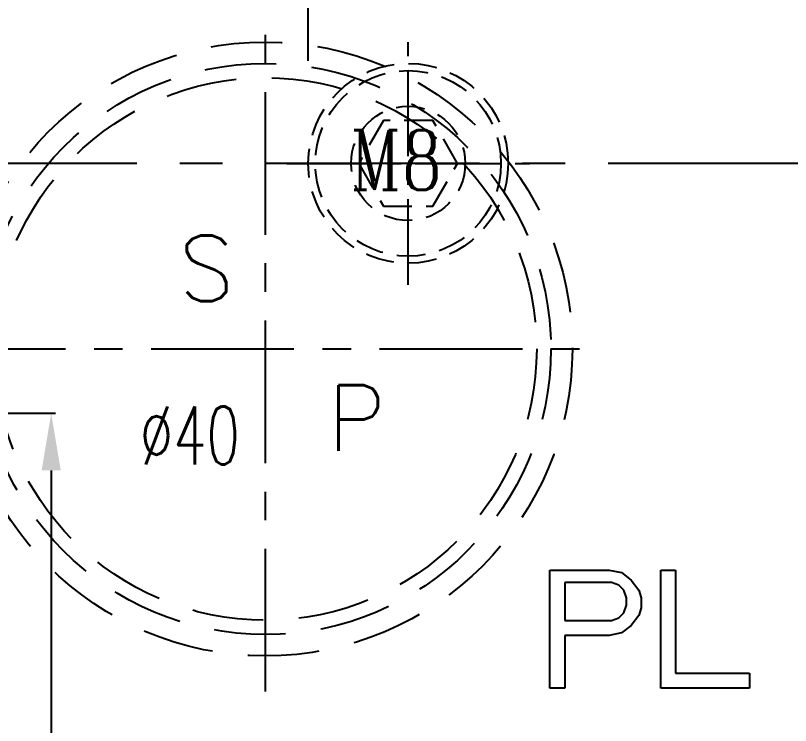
# Model space of a CAD drawing. Header units: millimetres. Extents: x 35888 to 37096, y -21952 to -21097.
# Drawn here: x 36504.4 to 36558.7, y -21386.7 to -21337 of the extents above; entities that cross this region are included whole.
import ezdxf

# ---------------------------------------------------------------- set-up
doc = ezdxf.new("R2010")
doc.units = ezdxf.units.MM
doc.header["$LTSCALE"] = 8
for name, pattern in [('CENTER', [2, 1.25, -0.25, 0.25, -0.25]), ('CENTER2', [1.125, 0.75, -0.125, 0.125, -0.125]), ('HIDDEN', [0.375, 0.25, -0.125])]:
    doc.linetypes.add(name, pattern=pattern)
doc.layers.get('DEFPOINTS').update_dxf_attribs({"color": 6})
for name, color, linetype in [('Cav-cor', 30, 'Continuous'), ('CL', 1, 'Continuous'), ('DEFAULT_1', 7, 'CENTER'), ('SCREW', 52, 'HIDDEN'), ('SP', 3, 'Continuous')]:
    doc.layers.add(name, color=color, linetype=linetype)
doc.layers.add('dim', color=3, linetype='Continuous', lineweight=15)
doc.styles.add('ROMANC', font='RomanC.ttf', dxfattribs={"width": 0.8, "height": 7})
doc.styles.get("Standard").update_dxf_attribs({"font": 'txt.shx', "width": 0.67, "bigfont": 'chineset.shx'})
doc.dimstyles.new('ISO-25', dxfattribs={"dimtxt": 5.5, "dimasz": 4, "dimexe": 0.3, "dimexo": 0.3, "dimtad": 0, "dimzin": 1, "dimdsep": 46, "dimtxsty": 'Standard', "dimcen": 0, "dimclrd": 3, "dimclre": 3, "dimclrt": 7, "dimazin": 0, "dimtfac": 1, "dimtofl": 0, "dimtmove": 0, "dimatfit": 0, "dimfxl": 0, "dimarcsym": 0})

# ---------------------------------------------------------------- blocks, each defined once
blk = doc.blocks.new('20160824.190002')
at = {"layer": 'SCREW', "linetype": 'CENTER2'}
for p, q in [((0, -8.5), (0, 8.5)), ((-8.5, 0), (8.5, 0))]:
    blk.add_line(p, q, dxfattribs=at)
at = {"layer": 'SCREW'}
blk.add_lwpolyline([(-1.732, 3), (-3.464, 0), (-1.732, -3), (1.732, -3), (3.464, 0), (1.732, 3)], close=True, dxfattribs=at)
for radius in [7, 6.5, 4]:
    blk.add_circle((0, 0), radius, dxfattribs=at)
at = {"layer": 'dim', "style": 'ROMANC', "width": 0.8}
blk.add_text('M8', height=4.1865, dxfattribs=at).set_placement((-4.071, -1.858))
blk = doc.blocks.new('20160827.105305')
at = {"color": 8, "linetype": 'HIDDEN', "ltscale": 2.5}
blk.add_circle((0, 0), 21.5, dxfattribs=at)
at = {"layer": 'SP', "linetype": 'CENTER'}
for p, q in [((0, -24), (0, 24)), ((-24, 0), (24, 0))]:
    blk.add_line(p, q, dxfattribs=at)
at = {"layer": 'SP', "linetype": 'HIDDEN', "ltscale": 2.5}
for radius in [20, 19]:
    blk.add_circle((0, 0), radius, dxfattribs=at)
at = {"layer": 'dim', "insert": (-5.289, -6.05), "char_height": 4.0633, "attachment_point": 5}
blk.add_mtext('Ø40', dxfattribs=at)
at = {"layer": 'SP'}
for s, p in [('S', (-6.081, 3.359)), ('P', (4.334, -7.124))]:
    blk.add_text(s, height=4.582, dxfattribs=at).set_placement(p)
blk = doc.blocks.new('*D29454')
at = {"layer": 'DEFPOINTS', "color": 0}
for p in [(36501.945, -21364.87), (36506.945, -21364.87), (36502.945, -21494.87)]:
    blk.add_point(p, dxfattribs=at)
at = {"layer": 'dim', "color": 3, "lineweight": -2}
for p, q in [((36502.245, -21364.87), (36507.245, -21364.87)), ((36506.945, -21368.87), (36506.945, -21417.653)), ((36506.945, -21490.87), (36506.945, -21434.257)), ((36503.245, -21494.87), (36507.245, -21494.87))]:
    blk.add_line(p, q, dxfattribs=at)
at = {"layer": 'dim', "color": 3}
for points in [[(36507.612, -21368.87), (36506.279, -21368.87), (36506.945, -21364.87)], [(36506.279, -21490.87), (36507.612, -21490.87), (36506.945, -21494.87)]]:
    blk.add_solid(points, dxfattribs=at)
at = {"layer": 'dim', "color": 7, "insert": (36506.945, -21425.955), "char_height": 5.5, "attachment_point": 5, "rotation": 90}
blk.add_mtext('130.00', dxfattribs=at)

msp = doc.modelspace()

# ---------------------------------------------------------------- linework, layer by layer
at = {"layer": 'Cav-cor', "color": 1}
for p, q in [((36541.877, -21375.855), (36546.018, -21375.855)), ((36541.877, -21384.138), (36541.877, -21375.855)), ((36546.018, -21375.855), (36546.881, -21376.031)), ((36546.881, -21376.031), (36547.571, -21376.56)), ((36549.642, -21375.855), (36550.677, -21375.855)), ((36549.642, -21384.138), (36549.642, -21375.855)), ((36550.677, -21375.855), (36550.677, -21383.081)), ((36546.191, -21376.736), (36542.912, -21376.736)), ((36542.912, -21376.736), (36542.912, -21379.38)), ((36546.708, -21376.913), (36546.191, -21376.736)), ((36547.571, -21376.56), (36548.089, -21377.265)), ((36547.054, -21377.265), (36546.708, -21376.913)), ((36547.226, -21377.794), (36547.054, -21377.265)), ((36548.089, -21377.265), (36548.262, -21377.794)), ((36547.226, -21378.323), (36547.226, -21377.794)), ((36548.262, -21377.794), (36548.262, -21378.499)), ((36547.054, -21378.851), (36547.226, -21378.323)), ((36546.708, -21379.204), (36547.054, -21378.851)), ((36548.262, -21378.499), (36548.089, -21379.028)), ((36542.912, -21379.38), (36546.191, -21379.38)), ((36546.191, -21379.38), (36546.708, -21379.204)), ((36548.089, -21379.028), (36547.571, -21379.732)), ((36547.571, -21379.732), (36546.881, -21380.261)), ((36546.018, -21380.437), (36542.912, -21380.437)), ((36542.912, -21380.437), (36542.912, -21384.138)), ((36546.881, -21380.261), (36546.018, -21380.437)), ((36550.677, -21383.081), (36555.854, -21383.081)), ((36555.854, -21383.081), (36555.854, -21384.138)), ((36542.912, -21384.138), (36541.877, -21384.138)), ((36555.854, -21384.138), (36549.642, -21384.138))]:
    msp.add_line(p, q, dxfattribs=at)
at = {"layer": 'CL', "color": 7, "linetype": 'CENTER', "ltscale": 1.5}
msp.add_line((36656.945, -21347.37), (36306.945, -21347.37), dxfattribs=at)
at = {"layer": 'DEFAULT_1', "color": 2, "linetype": 'CENTER'}
msp.add_line((36524.945, -21340.179), (36524.945, -21224.778), dxfattribs=at)

# ---------------------------------------------------------------- block references
at = {"layer": 'SCREW'}
msp.add_blockref('20160824.190002', (36531.945, -21347.37), dxfattribs=at)
at = {"layer": 'SP'}
msp.add_blockref('20160827.105305', (36521.945, -21360.37), dxfattribs=at)

# ---------------------------------------------------------------- dimensions: what is measured, and where the dimension line sits
at = {"layer": 'dim'}
dim = msp.add_linear_dim(base=(36506.945, -21364.87), p1=(36502.945, -21494.87), p2=(36501.945, -21364.87), angle=90, dimstyle='ISO-25', dxfattribs=at)
dim.commit()
dim.dimension.update_dxf_attribs({"geometry": '*D29454', "text_midpoint": (36506.945, -21425.955), "dimtype": 160})

doc.saveas('drawing.dxf')
